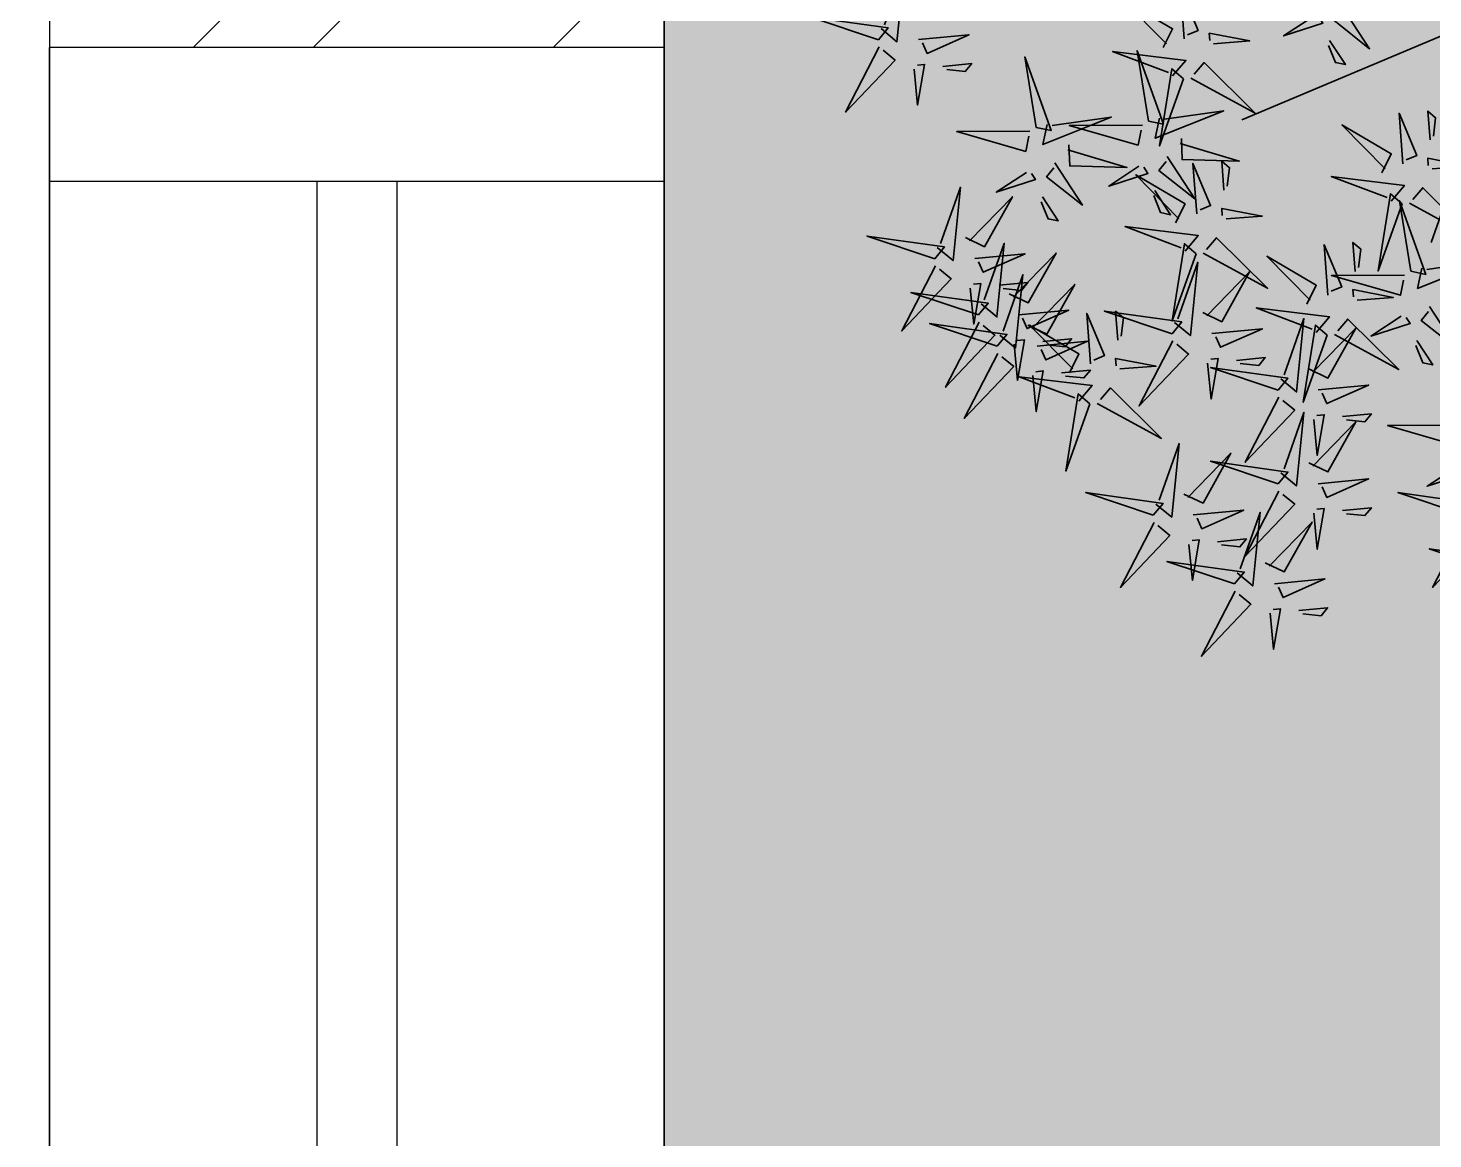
# Model space of a CAD drawing. Header units: millimetres. Extents: x 0 to 59560, y 0 to 21447.
# Drawn here: x 19816 to 20341, y 11509 to 11924 of the extents above; entities that cross this region are included whole.
import ezdxf

# ---------------------------------------------------------------- set-up
doc = ezdxf.new("R2010")
doc.units = ezdxf.units.MM
doc.header["$LTSCALE"] = 150
for name, color, linetype in [('ad-Elevation 10', 8, 'Continuous'), ('ad-Wall', 240, 'Continuous'), ('ad-Wall hatch', 8, 'Continuous')]:
    doc.layers.add(name, color=color, linetype=linetype)
doc.layers.add('ad-Landscape', color=7, linetype='Continuous', lineweight=35, true_color=0x007f00)
doc.layers.add('ad-Landscape 2', color=7, linetype='Continuous', lineweight=35, true_color=0x264c00)

# ---------------------------------------------------------------- blocks, each defined once
blk = doc.blocks.new('zw$7F57')
blk.add_wipeout([(230, 1350), (230, -1350), (0, -1350), (0, 1350)]).dxf.layer = 'ad-Elevation 10'
at = {"layer": 'ad-Elevation 10'}
blk.add_lwpolyline([(0, 1300), (230, 1300), (230, 1350), (0, 1350)], close=True, dxfattribs=at)
for points in [[(0, -1350), (0, 1350)], [(230, -1350), (230, 1350)], [(100, 1300), (100, -1300)], [(130, 1300), (130, -1300)]]:
    blk.add_lwpolyline(points, dxfattribs=at)
blk = doc.blocks.new('$ZCDB_AUDIT_GENERATED_84B5')
at = {"layer": 'ad-Landscape 2'}
for p, q in [((43.5, 73), (278.2, 631.2)), ((390, 162.3), (546.4, 218.1))]:
    blk.add_line(p, q, dxfattribs=at)
for points in [[(103.7, 1424.7), (54.4, 1572.3), (77.9, 1403.4), (103.7, 1424.7)], [(119.4, 1423.2), (261.4, 1496.7), (147.9, 1388.7), (126.6, 1414.5)], [(581.6, 1302), (532.2, 1449.6), (555.7, 1280.7), (581.6, 1302)], [(79.4, 1419.1), (107.8, 1384.6), (-52.4, 1368.4), (70.8, 1412)], [(597.3, 1300.4), (739.2, 1374), (625.7, 1265.9), (604.4, 1291.8)], [(704.4, 1206.5), (655.1, 1354.1), (678.6, 1185.2), (704.4, 1206.5)], [(103.3, 1337.4), (92.8, 1227.4), (133.3, 1318.7), (110.4, 1328.8)], [(167.7, 1347.1), (246.3, 1339.5), (157.6, 1324.2), (159.1, 1340)], [(557.2, 1296.4), (585.7, 1261.9), (425.4, 1245.7), (548.6, 1289.3)], [(772.7, 1165.6), (723.3, 1313.2), (746.9, 1144.3), (772.7, 1165.6)], [(161.7, 1284.2), (155.7, 1221.3), (172.9, 1235.5), (168.8, 1275.6)], [(720.2, 1205), (862.1, 1278.5), (748.6, 1170.5), (727.3, 1196.4)], [(303.5, 1094), (304.2, 1253.9), (347.3, 1103.2), (314.4, 1096.3)], [(535.5, 1235), (555.3, 1193.4), (446.4, 1132.5), (542.6, 1226.4)], [(788.4, 1164.1), (930.3, 1237.6), (816.9, 1129.6), (795.5, 1155.5)], [(680.1, 1200.9), (708.6, 1166.4), (548.3, 1150.2), (671.5, 1193.8)], [(581.2, 1214.7), (570.7, 1104.6), (611.1, 1195.9), (588.3, 1206.1)], [(645.6, 1224.3), (724.2, 1216.7), (635.4, 1201.5), (637, 1217.2)], [(393.3, 1101.5), (436.5, 1167.6), (408.8, 1082), (395.6, 1090.6)], [(658.4, 1139.6), (678.2, 1098), (569.2, 1037.1), (665.5, 1130.9)], [(748.4, 1160), (776.8, 1125.5), (616.6, 1109.3), (739.8, 1152.9)], [(639.6, 1161.5), (633.5, 1098.6), (650.8, 1112.8), (646.7, 1152.8)], [(294.9, 1080.8), (141.2, 1105.5), (301.8, 1048), (294.9, 1080.8)], [(704, 1119.3), (693.5, 1009.2), (734, 1100.5), (711.2, 1110.6)], [(768.4, 1128.9), (847.1, 1121.3), (758.3, 1106.1), (759.8, 1121.8)], [(892.5, 987.3), (858.6, 958.2), (839.1, 1118), (885.2, 995.8)], [(726.6, 1098.6), (746.5, 1057), (637.5, 996.2), (733.8, 1090)], [(830.7, 1007.8), (789.5, 987.1), (726.4, 1094.8), (822.2, 1000.5)], [(772.3, 1078.4), (761.8, 968.3), (802.3, 1059.6), (779.4, 1069.7)], [(836.7, 1088), (915.3, 1080.4), (826.6, 1065.2), (828.1, 1080.9)], [(288.5, 1056.7), (332.3, 1065.9), (272.3, 916.4), (290.8, 1045.7)], [(372, 1040), (464.6, 979.6), (402.5, 1057.8), (382.9, 1042.3)], [(446.2, 1067), (499.2, 1032.5), (494.6, 1054.4), (457.2, 1069.3)], [(762.4, 1066), (756.4, 1003.1), (773.6, 1017.3), (769.5, 1057.4)], [(830.7, 1025.1), (824.7, 962.2), (841.9, 976.4), (837.8, 1016.5)], [(898.5, 963.1), (1045.1, 1015.5), (876.7, 988.5), (898.5, 963.1)], [(289.9, 848.6), (290.5, 1008.4), (333.6, 857.8), (300.8, 850.9)], [(332.8, 1008.9), (378.9, 1007.2), (382.3, 882.5), (343.8, 1011.2)], [(811.3, 961.7), (701, 970), (793.1, 931.4), (802.8, 954.4)], [(1141.3, 824.7), (1092, 972.3), (1115.5, 803.4), (1141.3, 824.7)], [(379.6, 856.1), (422.9, 922.2), (395.2, 836.5), (381.9, 845.1)], [(745.4, 783.8), (696, 931.4), (719.6, 762.5), (745.4, 783.8)], [(897.3, 947.3), (973.8, 807), (863.4, 918.2), (888.9, 940.1)], [(120.7, 803.3), (79.5, 782.6), (16.5, 890.3), (112.2, 796)], [(182.5, 782.8), (148.6, 753.6), (129.1, 913.5), (175.2, 791.2)], [(759.2, 902.3), (696.2, 907), (710.8, 890.1), (750.8, 895)], [(822.2, 897.5), (816.2, 818.8), (799.2, 907.2), (815, 906)], [(1157.1, 823.2), (1299, 896.7), (1185.5, 788.7), (1164.2, 814.6)], [(281.2, 835.4), (127.5, 860.1), (288.1, 802.6), (281.2, 835.4)], [(503, 776), (461.8, 755.3), (398.7, 863), (494.5, 768.7)], [(564.8, 755.5), (530.9, 726.4), (511.4, 886.2), (557.5, 764)], [(761.1, 782.3), (903, 855.8), (789.6, 747.8), (768.2, 773.7)], [(188.6, 758.6), (335.2, 810.9), (166.8, 784), (188.6, 758.6)], [(274.9, 811.2), (318.6, 820.4), (258.7, 670.9), (277.2, 800.3)], [(358.3, 794.5), (451, 734.2), (388.8, 812.4), (369.3, 796.8)], [(432.6, 821.6), (485.5, 787.1), (480.9, 808.9), (443.5, 823.9)], [(1117, 819.1), (1145.4, 784.6), (985.2, 768.4), (1108.4, 812)], [(570.9, 731.3), (717.4, 783.7), (549, 756.7), (570.9, 731.3)], [(721.1, 778.2), (749.5, 743.7), (589.3, 727.5), (712.5, 771.1)], [(1291.5, 647.4), (1242.1, 795), (1265.7, 626.1), (1291.5, 647.4)], [(101.4, 757.2), (-8.9, 765.5), (83.2, 726.9), (92.9, 749.9)], [(187.4, 742.8), (263.8, 602.4), (153.5, 713.7), (178.9, 735.5)], [(319.2, 763.5), (365.2, 761.8), (368.6, 637), (330.1, 765.8)], [(483.6, 729.9), (373.4, 738.2), (465.5, 699.6), (475.2, 722.6)], [(1095.3, 757.7), (1115.1, 716.2), (1006.1, 655.3), (1102.4, 749.1)], [(1140.9, 737.5), (1130.4, 627.4), (1170.9, 718.7), (1148, 728.8)], [(1205.3, 747.1), (1283.9, 739.5), (1195.2, 724.3), (1196.7, 740)], [(569.7, 715.5), (646.1, 575.2), (535.8, 686.4), (561.2, 708.3)], [(699.3, 716.8), (719.2, 675.2), (610.2, 614.4), (706.4, 708.2)], [(809.4, 706.2), (888, 698.6), (799.3, 683.4), (800.8, 699.1)], [(1307.2, 645.9), (1449.1, 719.5), (1335.7, 611.4), (1314.3, 637.3)], [(112.3, 693), (106.3, 614.2), (89.3, 702.6), (105, 701.5)], [(431.6, 670.5), (368.6, 675.2), (383.1, 658.2), (423.1, 663.2)], [(494.6, 665.7), (488.6, 587), (471.6, 675.4), (487.3, 674.2)], [(745, 696.6), (734.5, 586.5), (774.9, 677.8), (752.1, 687.9)], [(868.3, 552), (818.9, 699.6), (842.4, 530.7), (868.3, 552)], [(1073.1, 552), (1023.7, 699.6), (1047.2, 530.7), (1073.1, 552)], [(1199.3, 684.2), (1193.3, 621.3), (1210.5, 635.5), (1206.4, 675.6)], [(803.4, 643.3), (797.4, 580.4), (814.6, 594.6), (810.5, 634.7)], [(884, 550.5), (1025.9, 624), (912.4, 516), (891.1, 541.8)], [(1088.8, 550.5), (1230.7, 624), (1117.2, 516), (1095.9, 541.8)], [(1267.2, 641.9), (1295.6, 607.4), (1135.4, 591.1), (1258.6, 634.8)], [(742.3, 469.2), (708.4, 440), (688.9, 599.9), (735, 477.6)], [(680.5, 489.6), (639.3, 469), (576.2, 576.7), (672, 482.3)], [(1245.4, 580.5), (1265.3, 538.9), (1156.3, 478), (1252.6, 571.9)], [(1291.1, 560.2), (1280.6, 450.1), (1321.1, 541.4), (1298.2, 551.6)], [(1355.5, 569.8), (1434.1, 562.2), (1345.4, 547), (1346.9, 562.7)], [(52, 474.3), (95.2, 540.4), (67.5, 454.7), (54.3, 463.3)], [(843.9, 546.4), (872.4, 511.9), (712.1, 495.7), (835.3, 539.3)], [(1048.7, 546.4), (1077.2, 511.9), (916.9, 495.7), (1040.1, 539.3)], [(748.4, 444.9), (894.9, 497.3), (726.5, 470.3), (748.4, 444.9)], [(1349.5, 506.9), (1343.5, 444), (1360.7, 458.2), (1356.6, 498.3)], [(822.2, 485), (842, 443.4), (733.1, 382.6), (829.3, 476.4)], [(867.9, 464.7), (857.4, 354.7), (897.8, 446), (875, 456.1)], [(932.3, 474.4), (1010.9, 466.8), (922.2, 451.6), (923.7, 467.3)], [(1027, 485), (1046.8, 443.4), (937.9, 382.6), (1034.1, 476.4)], [(1072.7, 464.7), (1062.1, 354.7), (1102.6, 446), (1079.8, 456.1)], [(1137.1, 474.4), (1215.7, 466.8), (1126.9, 451.6), (1128.4, 467.3)], [(30.7, 412.7), (123.3, 352.4), (61.2, 430.6), (41.6, 415)], [(104.9, 439.8), (157.9, 405.3), (153.3, 427.1), (115.9, 442.1)], [(455.6, 305.5), (421.7, 276.4), (402.2, 436.3), (448.3, 314)], [(661.1, 443.6), (550.9, 451.8), (643, 413.2), (652.6, 436.3)], [(617.5, 275.9), (618.2, 435.7), (661.3, 285.1), (628.5, 278.2)], [(393.8, 326), (352.6, 305.3), (289.5, 413), (385.3, 318.7)], [(747.2, 429.2), (823.6, 288.8), (713.3, 400), (738.7, 421.9)], [(926.3, 411.5), (920.3, 348.6), (937.5, 362.8), (933.4, 402.9)], [(1131.1, 411.5), (1125, 348.6), (1142.3, 362.8), (1138.2, 402.9)], [(609.1, 384.1), (546.1, 388.8), (560.6, 371.9), (600.6, 376.8)], [(672.1, 379.4), (666.1, 300.6), (649, 389), (664.8, 387.8)], [(707.3, 283.4), (750.5, 349.5), (722.8, 263.8), (709.6, 272.4)], [(461.7, 281.3), (608.2, 333.7), (439.8, 306.7), (461.7, 281.3)], [(945.2, 153.2), (945.8, 313), (988.9, 162.4), (956.1, 155.5)], [(374.4, 279.9), (264.1, 288.2), (356.3, 249.6), (365.9, 272.6)], [(608.9, 262.7), (455.2, 287.4), (615.8, 229.9), (608.9, 262.7)], [(1141.3, 142.9), (1092, 290.5), (1115.5, 121.6), (1141.3, 142.9)], [(460.4, 265.6), (536.9, 125.2), (426.5, 236.4), (452, 258.3)], [(602.5, 238.5), (646.3, 247.7), (586.3, 98.2), (604.8, 227.6)], [(760.2, 248.9), (813.2, 214.4), (808.6, 236.2), (771.2, 251.2)], [(322.4, 220.5), (259.3, 225.2), (273.9, 208.3), (313.9, 213.2)], [(385.4, 215.7), (379.4, 137), (362.3, 225.4), (378.1, 224.2)], [(686, 221.8), (778.6, 161.5), (716.5, 239.7), (696.9, 224.1)], [(1035, 160.6), (1078.2, 226.8), (1050.5, 141.1), (1037.3, 149.7)], [(1157.1, 141.4), (1299, 214.9), (1185.5, 106.9), (1164.2, 132.8)], [(1264.2, 74.7), (1214.8, 222.3), (1238.4, 53.4), (1264.2, 74.7)]]:
    blk.add_lwpolyline(points, dxfattribs=at)

msp = doc.modelspace()

# ---------------------------------------------------------------- hatches: boundary and pattern name
at = {"transparency": 33554559}
h = msp.add_hatch(color=256, dxfattribs=at)
h.dxf.hatch_style = 1
h.set_gradient(color1=(153, 204, 0), color2=(63, 127, 0), tint=1, name='INVSPHERICAL')
h.paths.add_polyline_path([(20053.8, 8582.27), (22598.8, 8582.27), (22598.8, 12552.27), (20053.8, 12552.27)])
h = msp.add_hatch(dxfattribs=at)
h.set_pattern_fill('GRASS', color=74)
h.set_pattern_definition([(90, (-1077081.74, 678727.299), (-17.96051224, 17.96051224), [4.7625, -31.1585245]), (45, (-1077081.74, 678727.3), (-17.96051224, 17.96051224), [4.7625, -20.6375]), (135, (-1077081.74, 678727.3), (-17.96051224, -17.96051224), [4.7625, -20.6375])])
h.paths.add_polyline_path([(20053.8, 8582.27), (22598.8, 8582.27), (22598.8, 12552.27), (20053.8, 12552.27)])
at = {"layer": 'ad-Wall hatch'}
h = msp.add_hatch(dxfattribs=at)
h.set_pattern_fill('ANSI32', color=256, scale=10)
h.set_pattern_definition([(45, (4273.8, 3722.27), (-67.35192, 67.35192), []), (45, (4318.7, 3722.27), (-67.35192, 67.35192), [])])
h.paths.add_polyline_path([(18463.8, 8252.27), (18463.8, 8582.27), (9003.8, 8582.27), (9003.8, 8352.27), (9308.8, 8352.27), (9308.8, 7652.27), (9423.8, 7652.27), (9423.8, 8352.27), (12623.8, 8352.27), (12623.8, 6852.27), (11123.8, 6852.27), (11123.8, 6737.27), (12623.8, 6737.27), (12623.8, 3952.27), (9423.8, 3952.27), (9423.8, 6737.27), (10323.8, 6737.27), (10323.8, 6852.27), (9308.8, 6852.27), (9308.8, 3952.27), (4653.8, 3952.27), (4653.8, 8352.27), (8103.8, 8352.27), (8103.8, 8582.27), (7903.8, 8582.27), (7903.8, 12552.27), (8103.8, 12552.27), (8103.8, 12782.27), (4653.8, 12782.27), (4653.8, 17247.27), (9003.8, 17247.27), (9003.8, 14372.27), (10123.8, 14372.27), (10123.8, 14487.27), (9118.8, 14487.27), (9118.8, 17247.27), (11573.8, 17247.27), (11573.8, 14487.27), (10923.8, 14487.27), (10923.8, 14372.27), (11573.8, 14372.27), (11573.8, 12667.27), (9118.8, 12667.27), (9118.8, 13277.27), (9003.8, 13277.27), (9003.8, 12552.27), (13813.8, 12552.27), (13813.8, 12782.27), (13713.8, 12782.27), (13713.8, 13597.27), (13598.8, 13597.27), (13598.8, 12782.27), (11803.8, 12782.27), (11803.8, 17247.27), (13598.8, 17247.27), (13598.8, 14397.27), (13713.8, 14397.27), (13713.8, 17247.27), (17143.8, 17247.27), (17143.8, 12782.27), (14713.8, 12782.27), (14713.8, 12552.27), (17258.8, 12552.27), (17258.8, 17247.27), (22368.8, 17247.27), (22368.8, 14127.27), (22598.8, 14127.27), (22598.8, 17477.27), (4423.8, 17477.27), (4423.8, 12552.27), (7673.8, 12552.27), (7673.8, 8582.27), (4423.8, 8582.27), (4423.8, 3722.27), (12853.8, 3722.27), (12853.8, 8352.27), (18233.8, 8352.27), (18233.8, 8252.27)])
h.paths.add_polyline_path([(18463.8, 7402.27), (18233.8, 7402.27), (18233.8, 3722.27), (19163.8, 3722.27), (19163.8, 3952.27), (18463.8, 3952.27)])
h.paths.add_polyline_path([(20013.8, 3722.27), (22598.8, 3722.27), (22598.8, 8582.27), (20053.8, 8582.27), (20053.8, 12552.27), (22598.8, 12552.27), (22598.8, 12927.27), (22368.8, 12927.27), (22368.8, 12782.27), (19823.8, 12782.27), (19823.8, 8352.27), (22368.8, 8352.27), (22368.8, 3952.27), (20013.8, 3952.27)])

# ---------------------------------------------------------------- linework, layer by layer
at = {"layer": 'ad-Elevation 10'}
msp.add_lwpolyline([(20053.8, 8582.27), (22598.8, 8582.27), (22598.8, 12552.27), (20053.8, 12552.27)], close=True, dxfattribs=at)

# ---------------------------------------------------------------- block references
at = {"layer": 'ad-Landscape', "linetype": 'Continuous', "xscale": -0.1713600815364864, "yscale": 0.1713600815364864, "zscale": 0.171360081536486, "rotation": 89.9999999999998}
msp.add_blockref('$ZCDB_AUDIT_GENERATED_84B5', (20378.15, 11937.9), dxfattribs=at)

# ---------------------------------------------------------------- next in the draw order: block references
msp.add_blockref('zw$7F57', (19823.8, 10567.27))

# ---------------------------------------------------------------- next in the draw order: linework, layer by layer
msp.add_lwpolyline([(20053.8, 8582.27), (20053.8, 12552.27)])
at = {"layer": 'ad-Wall'}
msp.add_lwpolyline([(20013.8, 3722.27), (22598.8, 3722.27), (22598.8, 8582.27), (20053.8, 8582.27), (20053.8, 12552.27), (22598.8, 12552.27), (22598.8, 12927.27), (22368.8, 12927.27), (22368.8, 12782.27), (19823.8, 12782.27), (19823.8, 8352.27), (22368.8, 8352.27), (22368.8, 3952.27), (20013.8, 3952.27)], close=True, dxfattribs=at)

doc.saveas('drawing.dxf')
